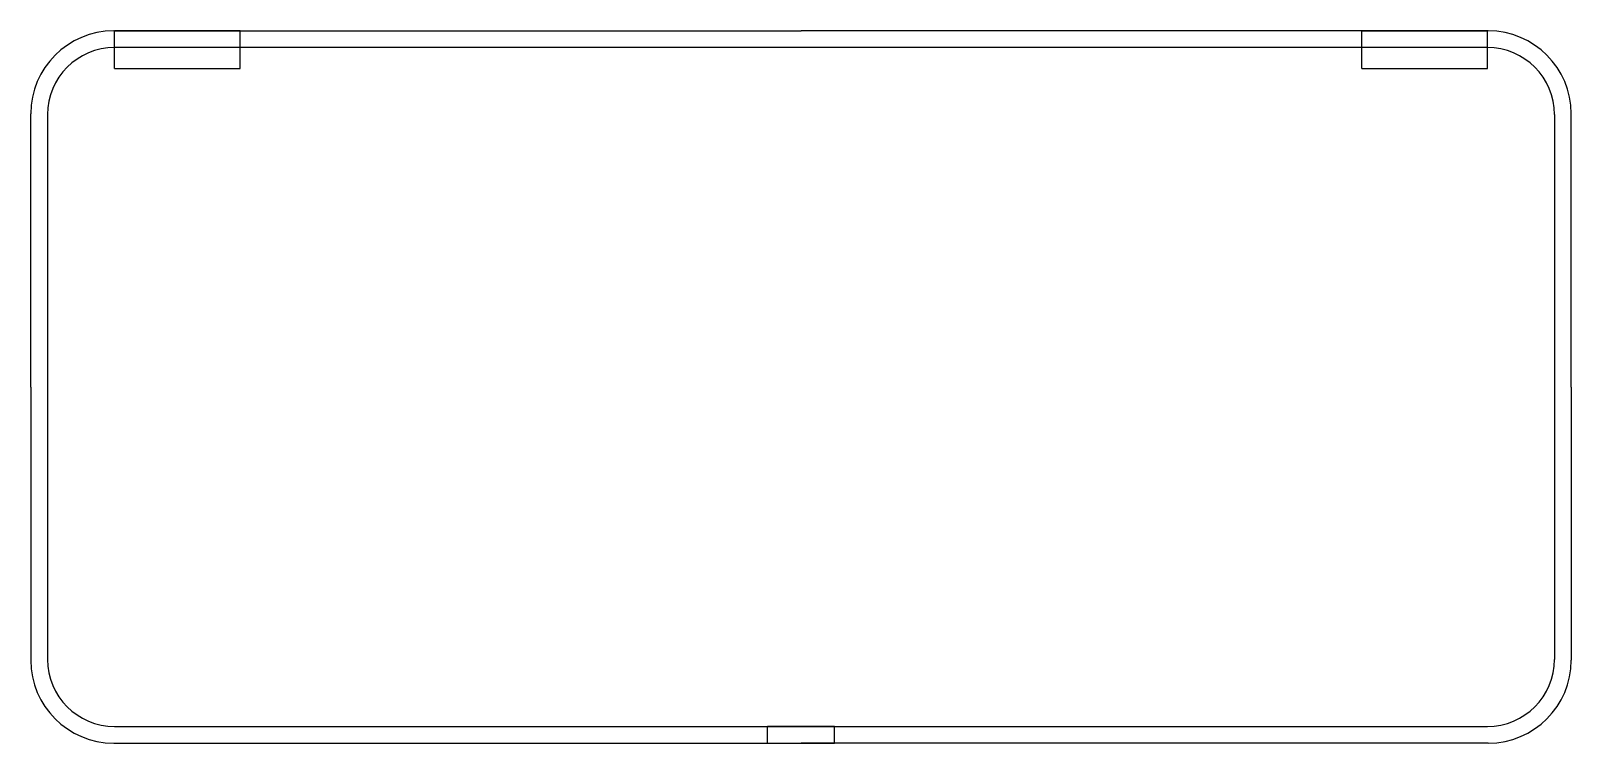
# Model space of a CAD drawing. Header units: millimetres. Extents: x -92 to 92, y -42 to 42.
import ezdxf

# ---------------------------------------------------------------- set-up
doc = ezdxf.new("R2010")
doc.units = ezdxf.units.MM
doc.layers.add('Body001', color=7, linetype='CONTINUOUS')

msp = doc.modelspace()

# ---------------------------------------------------------------- linework, layer by layer
at = {"layer": 'Body001'}
for p, q in [((-82.1, 42.5, -7), (0, 42.5, -7)), ((-82.1, 42.5), (-82.1, 42.5, -7)), ((-82.1, 42.5), (-82, 42.5)), ((-82.1, 42.5, -7), (0, 42.5, -7)), ((-82.1, 42.5), (-82.1, 42.5, -7)), ((-82.1, 42.5), (-82, 42.5)), ((-82, 42.5, -5), (-82, 42.5)), ((-67, 42.5, -5), (-82, 42.5, -5)), ((-82, 40.5), (-82, 42.5)), ((-82, 40.5), (-82, 42.5)), ((-82, 42.5, -5), (-82, 42.5)), ((-82, 40.5, -5), (-82, 42.5, -5)), ((-82, 40.5, -5), (-82, 42.5, -5)), ((-67, 42.5, -5), (-82, 42.5, -5)), ((-67, 42.5, -5), (-67, 42.5)), ((-67, 42.5), (0, 42.5)), ((-67, 40.5), (-67, 42.5)), ((-67, 42.5), (0, 42.5)), ((-67, 40.5, -5), (-67, 42.5, -5)), ((-67, 40.5), (-67, 42.5)), ((-67, 42.5, -5), (-67, 42.5)), ((-67, 40.5, -5), (-67, 42.5, -5)), ((82.1, 42.5, -7), (0, 42.5, -7)), ((67, 42.5), (0, 42.5)), ((0, 42.5), (0, 42.5, -7)), ((82.1, 42.5, -7), (0, 42.5, -7)), ((0, 42.5), (0, 42.5, -7)), ((67, 42.5), (0, 42.5)), ((67, 42.5, -5), (82, 42.5, -5)), ((67, 42.5), (67, 42.5, -5)), ((67, 40.5, -5), (67, 42.5, -5)), ((67, 42.5, -5), (82, 42.5, -5)), ((67, 40.5), (67, 42.5)), ((67, 42.5), (67, 42.5, -5)), ((67, 40.5, -5), (67, 42.5, -5)), ((67, 40.5), (67, 42.5)), ((82, 40.5), (82, 42.5)), ((82.1, 42.5), (82, 42.5)), ((82, 40.5), (82, 42.5)), ((82, 42.5), (82, 42.5, -5)), ((82, 40.5, -5), (82, 42.5, -5)), ((82.1, 42.5), (82, 42.5)), ((82, 42.5), (82, 42.5, -5)), ((82, 40.5, -5), (82, 42.5, -5)), ((82.1, 42.5), (82.1, 42.5, -7)), ((82.1, 42.5), (82.1, 42.5, -7)), ((-82, 38, -5), (-82, 40.5, -5)), ((-82, 40.5), (-82, 40.5, -5)), ((-67, 40.5, -5), (-82, 40.5, -5)), ((-82, 40.5), (-82, 40.5, -5)), ((-82, 38, -5), (-82, 40.5, -5)), ((-67, 40.5, -5), (-82, 40.5, -5)), ((-67, 38, -5), (-67, 40.5, -5)), ((67, 40.5, -5), (-67, 40.5, -5)), ((67, 40.5), (-67, 40.5)), ((-67, 40.5), (-67, 40.5, -5)), ((-67, 38, -5), (-67, 40.5, -5)), ((67, 40.5), (-67, 40.5)), ((-67, 40.5), (-67, 40.5, -5)), ((67, 40.5, -5), (-67, 40.5, -5)), ((67, 38, -5), (67, 40.5, -5)), ((82, 40.5, -5), (67, 40.5, -5)), ((67, 40.5), (67, 40.5, -5)), ((67, 40.5), (67, 40.5, -5)), ((67, 38, -5), (67, 40.5, -5)), ((82, 40.5, -5), (67, 40.5, -5)), ((82, 40.5), (82, 40.5, -5)), ((82, 40.5), (82, 40.5, -5)), ((82, 38, -5), (82, 40.5, -5)), ((82, 38, -5), (82, 40.5, -5)), ((-82, 38, -5), (-67, 38, -5)), ((-82, 38, -5), (-67, 38, -5)), ((67, 38, -5), (82, 38, -5)), ((67, 38, -5), (82, 38, -5)), ((-92, 0, -7), (-92, 32.6, -7)), ((-92, 32.6), (-92, 32.6, -7)), ((-92, 0), (-92, 32.6)), ((-92, 0, -7), (-92, 32.6, -7)), ((-92, 32.6), (-92, 32.6, -7)), ((-92, 0), (-92, 32.6)), ((-90, 32.5), (-90, -32.5)), ((-90, 32.5, -5), (-90, -32.5, -5)), ((-90, 32.5), (-90, 32.5, -5)), ((-90, 32.5), (-90, 32.5, -5)), ((-90, 32.5), (-90, -32.5)), ((-90, 32.5, -5), (-90, -32.5, -5)), ((90, 32.5), (90, -32.5)), ((90, 32.5), (90, 32.5, -5)), ((90, 32.5), (90, -32.5)), ((90, 32.5, -5), (90, -32.5, -5)), ((90, 32.5), (90, 32.5, -5)), ((90, 32.5, -5), (90, -32.5, -5)), ((92, 32.6), (92, 32.6, -7)), ((92, 0), (92, 32.6)), ((92, 0, -7), (92, 32.6, -7)), ((92, 0), (92, 32.6)), ((92, 0, -7), (92, 32.6, -7)), ((92, 32.6), (92, 32.6, -7)), ((-92, 0, -7), (-92, -32.6, -7)), ((-92, 0), (-92, 0, -7)), ((-92, 0), (-92, -32.6)), ((-92, 0, -7), (-92, -32.6, -7)), ((-92, 0), (-92, 0, -7)), ((-92, 0), (-92, -32.6)), ((92, 0), (92, 0, -7)), ((92, 0), (92, -32.6)), ((92, 0, -7), (92, -32.6, -7)), ((92, 0), (92, 0, -7)), ((92, 0), (92, -32.6)), ((92, 0, -7), (92, -32.6, -7)), ((-92, -32.6), (-92, -32.6, -7)), ((-92, -32.6), (-92, -32.6, -7)), ((-90, -32.5), (-90, -32.5, -5)), ((-90, -32.5), (-90, -32.5, -5)), ((90, -32.5), (90, -32.5, -5)), ((90, -32.5), (90, -32.5, -5)), ((92, -32.6), (92, -32.6, -7)), ((92, -32.6), (92, -32.6, -7)), ((-82, -40.5), (-4, -40.5)), ((-82, -40.5, -5), (82, -40.5, -5)), ((-82, -40.5), (-82, -40.5, -5)), ((-82, -40.5), (-4, -40.5)), ((-82, -40.5, -5), (82, -40.5, -5)), ((-82, -40.5), (-82, -40.5, -5)), ((-4, -40.5, -2), (-4, -40.5)), ((4, -40.5, -2), (-4, -40.5, -2)), ((-4, -42.5, -2), (-4, -40.5, -2)), ((4, -40.5, -2), (-4, -40.5, -2)), ((-4, -42.5), (-4, -40.5)), ((-4, -42.5), (-4, -40.5)), ((-4, -40.5, -2), (-4, -40.5)), ((-4, -42.5, -2), (-4, -40.5, -2)), ((4, -42.5), (4, -40.5)), ((4, -40.5), (82, -40.5)), ((4, -42.5), (4, -40.5)), ((4, -40.5, -2), (4, -40.5)), ((4, -42.5, -2), (4, -40.5, -2)), ((4, -40.5, -2), (4, -40.5)), ((4, -40.5), (82, -40.5)), ((4, -42.5, -2), (4, -40.5, -2)), ((82, -40.5), (82, -40.5, -5)), ((82, -40.5), (82, -40.5, -5)), ((-82.1, -42.5, -7), (0, -42.5, -7)), ((-82.1, -42.5), (-4, -42.5)), ((-82.1, -42.5, -7), (0, -42.5, -7)), ((-82.1, -42.5), (-82.1, -42.5, -7)), ((-82.1, -42.5), (-82.1, -42.5, -7)), ((-82.1, -42.5), (-4, -42.5)), ((-4, -42.5, -2), (-4, -42.5)), ((-4, -42.5, -2), (0, -42.5, -2)), ((-4, -42.5, -2), (0, -42.5, -2)), ((-4, -42.5, -2), (-4, -42.5)), ((82.1, -42.5, -7), (0, -42.5, -7)), ((0, -42.5, -2), (4, -42.5, -2)), ((0, -42.5, -2), (0, -42.5, -7)), ((82.1, -42.5, -7), (0, -42.5, -7)), ((0, -42.5, -2), (0, -42.5, -7)), ((0, -42.5, -2), (4, -42.5, -2)), ((82.1, -42.5), (4, -42.5)), ((82.1, -42.5), (4, -42.5)), ((4, -42.5, -2), (4, -42.5)), ((4, -42.5, -2), (4, -42.5)), ((82.1, -42.5), (82.1, -42.5, -7)), ((82.1, -42.5), (82.1, -42.5, -7))]:
    msp.add_line(p, q, dxfattribs=at)
for centre, radius, start, end in [((-82.1, 32.6, -7), 9.9, 90, 180), ((-82.1, 32.6), 9.9, 90, 180), ((-82.1, 32.6, -7), 9.9, 90, 180), ((-82.1, 32.6), 9.9, 90, 180), ((82.1, 32.6), 9.9, 0, 90), ((82.1, 32.6, -7), 9.9, 0, 90), ((82.1, 32.6), 9.9, 0, 90), ((82.1, 32.6, -7), 9.9, 0, 90), ((-82, 32.5), 8, 90, 180), ((-82, 32.5, -5), 8, 90, 180), ((-82, 32.5), 8, 90, 180), ((-82, 32.5, -5), 8, 90, 180), ((82, 32.5), 8, 0, 90), ((82, 32.5), 8, 0, 90), ((82, 32.5, -5), 8, 0, 90), ((82, 32.5, -5), 8, 0, 90), ((-82.1, -32.6, -7), 9.9, -180, -90), ((-82.1, -32.6), 9.9, -180, -90), ((-82.1, -32.6, -7), 9.9, -180, -90), ((-82.1, -32.6), 9.9, -180, -90), ((-82, -32.5), 8, 180, -90), ((-82, -32.5, -5), 8, 180, -90), ((-82, -32.5), 8, 180, -90), ((-82, -32.5, -5), 8, 180, -90), ((82, -32.5), 8, -90, 0), ((82, -32.5), 8, -90, 0), ((82, -32.5, -5), 8, -90, 0), ((82, -32.5, -5), 8, -90, 0), ((82.1, -32.6), 9.9, -90, 0), ((82.1, -32.6, -7), 9.9, -90, 0), ((82.1, -32.6), 9.9, -90, 0), ((82.1, -32.6, -7), 9.9, -90, 0)]:
    msp.add_arc(centre, radius, start, end, dxfattribs=at)

doc.saveas('drawing.dxf')
